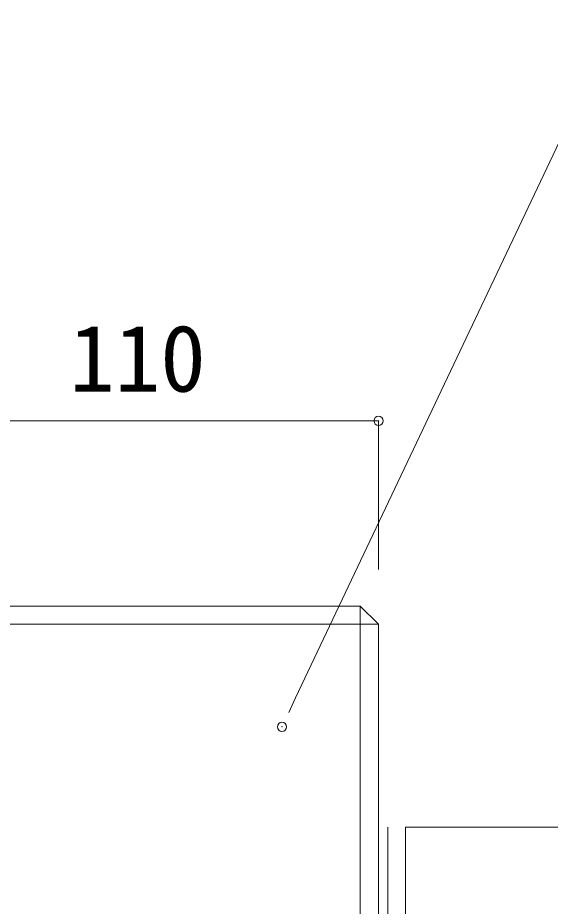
# Model space of a CAD drawing. Units: millimetres, scale not verified. Extents: x -1100 to 1100, y -752 to 752.
# Drawn here: x -651.1 to -534.4, y -12 to 182.8 of the extents above; entities that cross this region are included whole.
import ezdxf
from ezdxf.enums import TextEntityAlignment as Align

# ---------------------------------------------------------------- set-up
doc = ezdxf.new("R2010")
doc.units = ezdxf.units.MM
doc.header["$LTSCALE"] = 4
doc.header["$PDMODE"] = 32
doc.header["$PDSIZE"] = 2
for name, color, linetype, lineweight in [('0-A_寸法', 7, 'Continuous', 18), ('0-B_耐根', 5, 'Continuous', 18), ('0-C_透水', 6, 'Continuous', 18), ('0-D_文字', 7, 'Continuous', 18), ('0-E_ｳｫ_ﾙ', 7, 'Continuous', 18), ('0-F_ｿｲﾙ', 2, 'Continuous', 18)]:
    doc.layers.add(name, color=color, linetype=linetype, lineweight=lineweight)
doc.styles.add('ＭＳ ゴシック', font='')
doc.styles.get('ＭＳ ゴシック').set_extended_font_data('MS Gothic')

msp = doc.modelspace()

# ---------------------------------------------------------------- linework, layer by layer
at = {"layer": '0-A_寸法'}
msp.add_line((-572.07, 61.847), (-572.07, 94.451), dxfattribs=at)
msp.add_lwpolyline([(-682.156, 94.451), (-572.07, 94.451), (-682.156, 94.451)], dxfattribs=at)
msp.add_point((-572.07, 94.451), dxfattribs=at)
at = {"layer": '0-B_耐根'}
msp.add_lwpolyline([(-570.07, 5.39), (-570.07, -194.154), (-508.328, -194.154), (-463.328, -239.153), (-379.646, -239.153), (-379.646, -296.153)], dxfattribs=at)
at = {"layer": '0-C_透水'}
msp.add_lwpolyline([(-566.147, 5.39), (-566.147, -191.143), (-507.082, -191.143), (-462.082, -236.143), (-376.846, -236.143), (-376.846, -294.61), (662.532, -294.61)], dxfattribs=at)
at = {"layer": '0-D_文字'}
msp.add_lwpolyline([(-591.746, 30.528), (-590.246, 33.69), (-519.52, 182.829), (-499.52, 182.829)], dxfattribs=at)
msp.add_point((-593.245, 27.365), dxfattribs=at)
at = {"layer": '0-E_ｳｫ_ﾙ'}
for p, q in [((-576.07, 53.847), (-678.156, 53.847)), ((-576.07, 53.847), (-572.07, 49.847)), ((-576.07, 53.847), (-576.07, -196.154)), ((-572.07, 49.847), (-682.156, 49.847)), ((-572.07, 49.847), (-572.07, -155.153))]:
    msp.add_line(p, q, dxfattribs=at)
at = {"layer": '0-F_ｿｲﾙ'}
msp.add_line((-566.147, 5.39), (662.532, 5.39), dxfattribs=at)

# ---------------------------------------------------------------- texts
at = {"layer": '0-A_寸法', "style": 'ＭＳ ゴシック'}
msp.add_text('110', height=14.66, dxfattribs=at).set_placement((-639.863, 96.451), align=Align.BOTTOM_LEFT)

doc.saveas('drawing.dxf')
